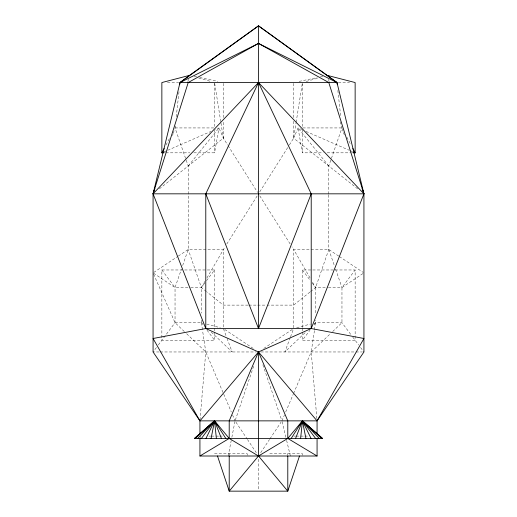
<?xml version="1.0" encoding="UTF-8"?>
<svg xmlns="http://www.w3.org/2000/svg" width="517" height="517" viewBox="0 0 517 517"><rect width="100%" height="100%" fill="white"/><g stroke="black" fill="none" stroke-linecap="round" stroke-linejoin="round"><path stroke-width="0.39" stroke-dasharray="2.58 1.94" d="M199.995 420.062L205.785 351.967L202.58 330.602M176.258 116.79L179.141 90.507M314.42 330.602L311.215 351.967L317.005 420.062M314.536 329.807L315.609 320.288M289.358 144.973L293.643 138.188L296.028 123.085M296.151 122.29L302.303 83.34M193.804 152.832L214.574 152.832L218.962 127.938L215.305 129.534M228.191 456.007L231.248 440.387M231.862 437.266L234.918 421.646M188.214 194.095L188.214 166.009L175.037 127.938L175.89 124.843M187.845 81.544L188.485 79.23M172.484 135.603L172.995 134.065M173.247 133.302L174.785 128.707M235.332 420.108L254.125 364.84M158.325 344.968L175.037 322.686L175.037 287.542L181.364 269.267M182.682 265.46L188.214 249.472L188.214 194.903M328.786 194.095L328.786 166.009L341.963 127.938L341.11 124.849M328.786 194.903L328.786 249.472L315.609 287.542L315.609 313.102M290.244 337.607L284.854 351.967L305.741 332.076M290.522 336.858L293.643 328.541M281.927 420.864L284.447 414.938M285.707 411.978L293.262 394.193M293.578 393.456L311.215 351.967L330.357 333.736M357.654 188.86L293.643 138.188L298.038 127.938L301.695 129.534M166.002 145.006L170.145 137.186M204.99 281.313L201.391 287.542L201.391 313.102M206.987 277.849L225.069 246.758M226.789 244.043L257.64 195.187M259.786 191.794L288.925 145.652M260.71 452.692L269.551 439.431M269.99 438.771L281.041 422.189M156.418 347.514L153.071 351.967L159.462 351.967M204.687 283.148L201.391 287.542L191.012 287.542M206.574 280.641L214.574 269.971L182.624 269.971M335.171 269.971L355.14 269.971L355.14 340.257L302.426 340.257L309.961 330.214M314.194 324.566L315.609 322.686L341.963 322.686L351.037 334.783M332.683 331.526L341.963 322.686L341.963 287.542L355.14 269.971M188.214 166.009L218.962 127.938L223.357 138.188L227.642 144.973M313.864 324.34L315.609 322.686M309.961 292.06L293.643 305.114L267.283 305.114M310.588 291.556L315.609 287.542L327.584 287.542M159.346 188.86L223.357 138.188L223.357 121.256M153.736 272.459L177.609 256.542M178.268 256.102L188.214 249.472L223.357 249.472L223.357 327.759M328.385 287.542L341.963 287.542L363.929 272.898M263.806 348.432L292.318 329.426M164.057 151.875L166.985 150.596M167.715 150.279L210.91 131.447M306.219 81.466L318.356 78.015M296.674 327.733L310.303 324.101M299.149 81.389L317.238 77.576M320.385 76.917L322.744 76.419M167.45 82.546L178.63 82.546M338.37 82.546L349.55 82.546M175.037 127.938L214.174 127.938M302.826 127.938L341.963 127.938M163.456 152.832L165.052 152.832M165.854 152.832L189.81 152.832M328.786 166.009L298.038 127.938L302.426 152.832L323.196 152.832M327.19 152.832L351.146 152.832M351.948 152.832L353.544 152.832M338.732 256.102L328.786 249.472L293.643 249.472L291.931 246.758M214.574 332.269L214.574 340.257L161.86 340.257L161.86 269.971L181.829 269.971M302.426 327.474L302.426 269.971L334.376 269.971M184.317 331.526L175.037 322.686L153.071 272.898L175.037 287.542L190.211 287.542M248.115 305.114L223.357 305.114L207.039 292.06M248.916 305.114L256.904 305.114M257.699 305.114L266.488 305.114M175.037 322.686L201.391 322.686L203.136 324.34M160.264 351.967L256.102 351.967M260.898 351.967L355.14 351.967M355.942 351.967L362.327 351.967M208.926 436.096L210.652 436.096M211.434 436.096L219.279 436.096M219.693 436.096L223.202 436.096M293.798 436.096L295.698 436.096M296.151 436.096L304.545 436.096M304.784 436.096L308.074 436.096M194.269 76.361L196.628 76.865M199.775 77.531L217.857 81.376M206.697 324.101L220.326 327.733M198.651 77.977L210.781 81.46M306.09 131.447L349.285 150.279M350.015 150.596L352.943 151.875M339.391 256.542L363.264 272.459M253.194 348.432L223.357 328.541L226.478 336.858M206.412 291.556L201.391 287.542L188.214 249.472M211.259 332.076L232.146 351.967L226.756 337.607M186.643 333.736L205.785 351.967L223.422 393.456M302.426 269.971L310.426 280.641M312.313 283.148L315.609 287.542L312.01 281.313M352.788 337.116L358.675 344.968M360.582 347.514L363.929 351.967M161.86 269.971L175.037 287.542M201.391 320.288L201.391 322.686L202.806 324.566M207.039 330.214L214.574 340.257M235.959 422.189L247.01 438.771M247.449 439.431L256.29 452.692M228.075 145.652L257.64 192.473M259.786 195.865L290.211 244.043M310.013 277.849L293.643 249.472L293.643 327.759M346.855 137.186L350.998 145.006M223.738 394.193L231.293 411.978M232.553 414.938L235.073 420.864M328.786 249.472L334.318 265.46M335.636 269.267L341.963 287.542M262.875 364.84L281.668 420.108M342.215 128.707L343.243 131.77M343.495 132.533L344.516 135.603M328.528 79.288L329.167 81.602M340.257 121.76L340.897 124.08M282.114 421.646L285.862 437.266M286.612 440.387L290.36 456.007M214.697 83.34L220.849 122.29M220.972 123.085L223.357 138.188M201.391 322.686L202.464 329.807M337.859 90.507L340.742 116.79M302.426 83.347L302.426 126.471M302.426 129.67L302.426 152.832M302.426 328.276L302.426 331.468M302.426 332.269L302.426 340.257M302.426 455.225L302.426 453.668L269.816 453.668L269.816 455.225M293.643 83.353L293.643 118.025M293.643 121.256L293.643 138.188M287.788 453.668L287.788 455.225M258.5 459.199L258.5 489.554M247.184 455.225L247.184 453.668L214.574 453.668L214.574 455.225M229.212 453.668L229.212 455.225M223.357 83.353L223.357 118.025M214.574 83.347L214.574 126.471M214.574 129.67L214.574 152.832M214.574 269.971L214.574 327.474M214.574 328.276L214.574 331.468M200.59 436.096L200.59 437.653"/><path stroke-width="0.78" d="M300.629 438.435L302.426 420.864L322.66 438.435L194.34 438.435L214.574 420.864L229.212 438.435L258.5 456.007L287.788 491.15L299.498 456.007M179.838 84.142L180.013 82.546L189.552 75.359L258.5 25.85L336.987 82.546L363.929 193.83L363.929 351.967L317.07 420.864L317.07 433.647M211.085 438.435L214.574 420.864L225.813 438.435M199.93 433.647L199.93 420.864L153.071 351.967L153.071 193.83L180.013 82.546L258.5 25.85L336.987 82.546L337.162 84.142M317.07 420.864L258.5 351.967L205.785 328.541L153.071 193.83L188.214 82.546L258.5 43.422L336.987 82.546L180.013 82.546L258.5 43.422L328.786 82.546L363.929 193.83L311.215 328.541L258.5 351.967L199.93 420.864L153.071 338.506L205.785 328.541L311.215 328.541L363.929 338.493L317.07 420.864L199.93 420.864M362.139 188.466L363.929 193.83L153.071 193.83L154.861 188.466M295.582 438.435L302.426 420.864L322.194 438.435M363.929 193.83L258.5 82.546L205.785 193.83L258.5 328.541L311.215 193.83L258.5 82.546L153.071 193.83M217.502 456.007L229.212 491.15L258.5 456.007L287.788 438.435L287.788 420.864L258.5 351.967L229.212 420.864L229.212 438.435L199.93 456.007L199.93 438.435M205.96 438.435L214.574 420.864L221.418 438.435M164.115 148.566L161.86 152.832L163.456 152.832M291.187 438.435L302.426 420.864L321.645 438.435M201.397 438.435L214.574 420.864L216.371 438.435M197.772 438.435L214.574 420.864L194.806 438.435M210.665 424.709L214.574 420.864L195.355 438.435M163.32 152.192L161.86 152.832L161.86 82.546L189.552 75.359M353.544 152.832L355.14 152.832L355.14 82.546L327.461 75.424M199.93 456.007L317.07 456.007L317.07 438.435M353.68 152.192L355.14 152.832L352.885 148.566M317.07 456.007L287.788 438.435L302.426 420.864L306.335 424.709M319.228 438.435L302.426 420.864L305.915 438.435M315.603 438.435L302.426 420.864L311.04 438.435M311.215 193.83L311.215 328.541M287.788 456.007L287.788 491.15L229.212 491.15L229.212 456.007M258.5 25.85L258.5 328.541M258.5 351.967L258.5 456.007M205.785 193.83L205.785 328.541"/></g></svg>
